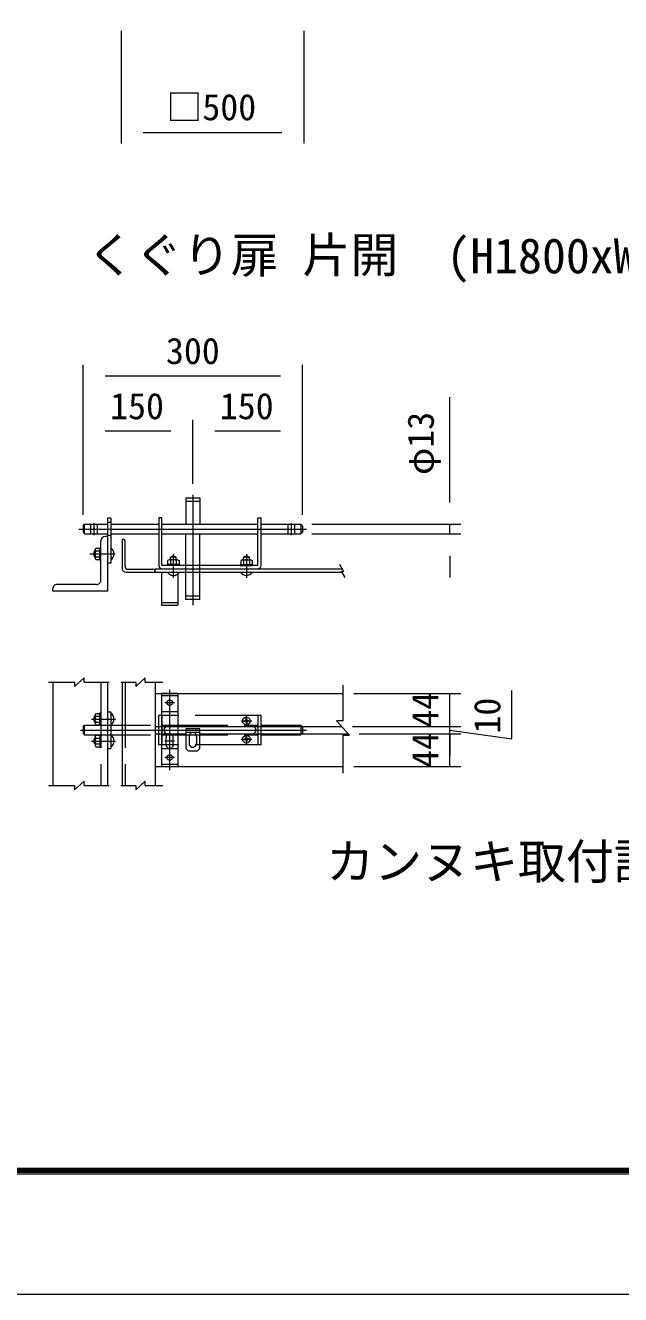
# Model space of a CAD drawing. Units: millimetres, scale not verified, with parts at other scales. Extents: x -6300 to 6300, y -4455 to 4455.
# Drawn here: x -3902 to -2274, y -4455 to -982 of the extents above; entities that cross this region are included whole.
import ezdxf
from ezdxf.enums import TextEntityAlignment as Align

# ---------------------------------------------------------------- set-up
doc = ezdxf.new("R2010")
doc.units = ezdxf.units.MM
doc.header["$LTSCALE"] = 30
doc.linetypes.add('DASHED', pattern=[7.5, 6, -1.5])
doc.linetypes.add('USER1', pattern=[50.8, 31.75, -6.35, 6.35, -6.35])
for name, color, linetype, lineweight in [('0-0_D-TTL', 7, 'Continuous', 9), ('0-2_D-STR3', 3, 'Continuous', 13), ('0-3_D-STR-DIM', 7, 'Continuous', 9), ('0-4_D-STR1', 1, 'Continuous', 18), ('0-7_D-BMK', 2, 'USER1', 13)]:
    doc.layers.add(name, color=color, linetype=linetype, lineweight=lineweight)
doc.layers.add('0-1_D-TTL-TXT', color=7, linetype='Continuous')
doc.styles.add('ＭＳ ゴシック', font='')
doc.styles.get('ＭＳ ゴシック').set_extended_font_data('MS Gothic')

msp = doc.modelspace()

# ---------------------------------------------------------------- linework, layer by layer
at = {"layer": '0-0_D-TTL', "color": 2, "lineweight": 18}
msp.add_lwpolyline([(-6300, 4455), (6300, 4455), (6300, -4455), (-6300, -4455)], close=True, dxfattribs=at)
at = {"layer": '0-0_D-TTL'}
for points in [[(-5895, 4125), (5895, 4125), (5895, -4125), (-5895, -4125)], [(-5891.25, 4121.25), (5891.25, 4121.25), (5891.25, -4121.25), (-5891.25, -4121.25)], [(-5887.5, 4117.5), (5887.5, 4117.5), (5887.5, -4117.5), (-5887.5, -4117.5)], [(-5883.75, 4113.75), (5883.75, 4113.75), (5883.75, -4113.75), (-5883.75, -4113.75)], [(-5880, 4110), (5880, 4110), (5880, -4110), (-5880, -4110)]]:
    msp.add_lwpolyline(points, close=True, dxfattribs=at)
at = {"layer": '0-2_D-STR3'}
for p, q in [((-3463.6, -2274.89), (-3463.6, -2346.89)), ((-3463.6, -2274.89), (-3425.6, -2274.89)), ((-3425.6, -2274.89), (-3425.6, -2346.89)), ((-3744.6, -2350.89), (-3740.6, -2346.89)), ((-3744.6, -2350.89), (-3744.6, -2368.89)), ((-3740.6, -2372.89), (-3740.6, -2346.89)), ((-3740.6, -2346.89), (-3677.76, -2346.89)), ((-3677.76, -2329.89), (-3677.76, -2452.89)), ((-3668.76, -2329.89), (-3677.76, -2329.89)), ((-3668.76, -2329.89), (-3668.76, -2452.89)), ((-3668.76, -2346.89), (-3537.76, -2346.89)), ((-3537.76, -2328.89), (-3537.76, -2458.89)), ((-3528.76, -2328.89), (-3537.76, -2328.89)), ((-3528.76, -2458.89), (-3528.76, -2328.89)), ((-3528.76, -2346.89), (-3266.76, -2346.89)), ((-3266.76, -2458.89), (-3266.76, -2328.89)), ((-3266.76, -2328.89), (-3257.76, -2328.89)), ((-3257.76, -2458.89), (-3257.76, -2328.89)), ((-3257.76, -2346.89), (-3148.6, -2346.89)), ((-3148.6, -2346.89), (-3148.6, -2372.89)), ((-3148.6, -2346.89), (-3144.6, -2350.89)), ((-3144.6, -2350.89), (-3144.6, -2368.89)), ((-3744.6, -2368.89), (-3740.6, -2372.89)), ((-3740.6, -2372.89), (-3677.76, -2372.89)), ((-3668.76, -2372.89), (-3537.76, -2372.89)), ((-3528.76, -2372.89), (-3266.76, -2372.89)), ((-3463.6, -2459.89), (-3463.6, -2372.89)), ((-3425.6, -2459.89), (-3425.6, -2372.89)), ((-3257.76, -2372.89), (-3148.6, -2372.89)), ((-3144.6, -2368.89), (-3148.6, -2372.89)), ((-3713.16, -2435.89), (-3713.16, -2419.89)), ((-3711.76, -2419.89), (-3713.16, -2419.89)), ((-3711.76, -2439.65), (-3711.76, -2416.13)), ((-3709.5, -2419.89), (-3698.96, -2419.89)), ((-3698.96, -2411.09), (-3695.76, -2411.09)), ((-3698.96, -2444.69), (-3698.96, -2411.09)), ((-3695.76, -2444.69), (-3695.76, -2411.09)), ((-3711.76, -2435.89), (-3713.16, -2435.89)), ((-3709.5, -2435.89), (-3698.96, -2435.89)), ((-3698.96, -2444.69), (-3695.76, -2444.69)), ((-3668.76, -2452.89), (-3677.76, -2452.89)), ((-3267.76, -2459.89), (-3527.76, -2459.89)), ((-3514.56, -2456.69), (-3514.56, -2459.89)), ((-3480.96, -2456.69), (-3514.56, -2456.69)), ((-3480.96, -2459.89), (-3514.56, -2459.89)), ((-3509.52, -2443.89), (-3513.44, -2446.15)), ((-3513.44, -2446.15), (-3513.44, -2456.69)), ((-3486, -2443.89), (-3509.52, -2443.89)), ((-3505.76, -2443.89), (-3505.76, -2436.49)), ((-3489.76, -2436.49), (-3505.76, -2436.49)), ((-3505.76, -2446.15), (-3505.76, -2456.69)), ((-3489.76, -2443.89), (-3489.76, -2436.49)), ((-3489.76, -2446.15), (-3489.76, -2456.69)), ((-3486, -2443.89), (-3482.08, -2446.15)), ((-3482.08, -2446.15), (-3482.08, -2456.69)), ((-3480.96, -2456.69), (-3480.96, -2459.89)), ((-3314.56, -2456.69), (-3280.96, -2456.69)), ((-3305.76, -2443.89), (-3305.76, -2436.49)), ((-3305.76, -2436.49), (-3289.76, -2436.49)), ((-3305.76, -2446.15), (-3305.76, -2456.69)), ((-3289.76, -2443.89), (-3289.76, -2436.49)), ((-3289.76, -2446.15), (-3289.76, -2456.69)), ((-3280.96, -2456.69), (-3280.96, -2459.89)), ((-3529.76, -2477.89), (-3529.76, -2567.89)), ((-3485.76, -2477.89), (-3485.76, -2567.89)), ((-3463.6, -2552.89), (-3463.6, -2477.89)), ((-3425.6, -2552.89), (-3425.6, -2477.89)), ((-3529.76, -2567.89), (-3485.76, -2567.89)), ((-3425.6, -2552.89), (-3463.6, -2552.89)), ((-3485.76, -2810.06), (-3529.76, -2810.06)), ((-3529.76, -2810.06), (-3529.76, -3010.06)), ((-3485.76, -2810.06), (-3485.76, -3010.06)), ((-3677.76, -2860.06), (-3668.76, -2860.06)), ((-3668.76, -2860.06), (-3668.76, -2960.06)), ((-3299.48, -2883.25), (-3298.54, -2881.4)), ((-3296.97, -2881.4), (-3297.02, -2878.36)), ((-3296.02, -2883.25), (-3296.97, -2881.4)), ((-3425.6, -2960.76), (-3425.6, -2906.76)), ((-3304.45, -2884.32), (-3301.36, -2884.27)), ((-3304.45, -2885.84), (-3304.45, -2884.32)), ((-3304.45, -2885.79), (-3301.36, -2885.84)), ((-3299.52, -2883.29), (-3301.36, -2884.27)), ((-3299.52, -2886.82), (-3301.36, -2885.84)), ((-3299.48, -2886.86), (-3298.54, -2888.71)), ((-3298.54, -2888.71), (-3298.49, -2891.76)), ((-3298.49, -2891.76), (-3297.02, -2891.76)), ((-3298.49, -2891.76), (-3297.02, -2891.76)), ((-3296.97, -2888.71), (-3297.02, -2891.76)), ((-3296.02, -2886.86), (-3296.97, -2888.71)), ((-3295.99, -2883.29), (-3294.15, -2884.27)), ((-3295.99, -2886.82), (-3294.15, -2885.84)), ((-3291.05, -2884.32), (-3294.15, -2884.27)), ((-3291.05, -2885.79), (-3294.15, -2885.84)), ((-3291.05, -2885.79), (-3291.05, -2884.32)), ((-3547.76, -2920.06), (-3463.6, -2920.06)), ((-3517.76, -2950.06), (-3517.76, -2930.06)), ((-3497.76, -2950.06), (-3497.76, -2930.06)), ((-3454.6, -2926.76), (-3454.6, -2946.76)), ((-3434.6, -2926.76), (-3434.6, -2946.76)), ((-3304.45, -2934.32), (-3301.36, -2934.27)), ((-3304.45, -2935.84), (-3304.45, -2934.32)), ((-3304.45, -2935.79), (-3301.36, -2935.84)), ((-3299.52, -2933.29), (-3301.36, -2934.27)), ((-3299.52, -2936.82), (-3301.36, -2935.84)), ((-3299.48, -2933.25), (-3298.54, -2931.4)), ((-3299.48, -2936.86), (-3298.54, -2938.71)), ((-3298.54, -2938.71), (-3298.49, -2941.76)), ((-3298.49, -2941.76), (-3297.02, -2941.76)), ((-3298.49, -2941.76), (-3297.02, -2941.76)), ((-3296.97, -2931.4), (-3297.02, -2928.36)), ((-3296.97, -2938.71), (-3297.02, -2941.76)), ((-3296.02, -2933.25), (-3296.97, -2931.4)), ((-3296.02, -2936.86), (-3296.97, -2938.71)), ((-3295.99, -2933.29), (-3294.15, -2934.27)), ((-3295.99, -2936.82), (-3294.15, -2935.84)), ((-3291.05, -2934.32), (-3294.15, -2934.27)), ((-3291.05, -2935.79), (-3294.15, -2935.84)), ((-3291.05, -2935.79), (-3291.05, -2934.32)), ((-3463.6, -2960.76), (-3457.6, -2966.76)), ((-3457.6, -2966.76), (-3431.6, -2966.76)), ((-3431.6, -2966.76), (-3425.6, -2960.76)), ((-3529.76, -3010.06), (-3485.76, -3010.06))]:
    msp.add_line(p, q, dxfattribs=at)
at = {"layer": '0-2_D-STR3', "linetype": 'DASHED'}
for p, q in [((-3463.6, -2283.89), (-3425.6, -2283.89)), ((-3723.6, -2372.89), (-3723.6, -2346.89)), ((-3705.6, -2372.89), (-3705.6, -2346.89)), ((-3668.76, -2341.89), (-3677.76, -2341.89)), ((-3183.6, -2372.89), (-3183.6, -2346.89)), ((-3165.6, -2372.89), (-3165.6, -2346.89)), ((-3668.76, -2377.89), (-3677.76, -2377.89)), ((-3463.6, -2477.89), (-3463.6, -2459.89)), ((-3425.6, -2477.89), (-3425.6, -2459.89)), ((-3485.76, -2561.89), (-3529.76, -2561.89)), ((-3425.6, -2543.89), (-3463.6, -2543.89)), ((-3485.76, -2816.06), (-3529.76, -2816.06)), ((-3711.76, -2872.06), (-3713.16, -2872.06)), ((-3713.16, -2888.06), (-3713.16, -2872.06)), ((-3711.76, -2868.3), (-3709.49, -2864.38)), ((-3711.76, -2891.82), (-3711.76, -2868.3)), ((-3709.49, -2864.38), (-3698.96, -2864.38)), ((-3709.49, -2872.06), (-3698.96, -2872.06)), ((-3695.76, -2896.86), (-3695.76, -2863.26)), ((-3537.76, -2950.06), (-3537.76, -2870.06)), ((-3257.76, -2870.06), (-3537.76, -2870.06)), ((-3485.76, -2860.06), (-3529.76, -2860.06)), ((-3528.76, -2870.06), (-3528.76, -2950.06)), ((-3266.76, -2870.06), (-3266.76, -2950.06)), ((-3257.76, -2950.06), (-3257.76, -2870.06)), ((-3744.6, -2901.06), (-3740.6, -2897.06)), ((-3744.6, -2901.06), (-3744.6, -2919.06)), ((-3740.6, -2897.06), (-3537.76, -2897.06)), ((-3740.6, -2923.06), (-3740.6, -2897.06)), ((-3711.76, -2888.06), (-3713.16, -2888.06)), ((-3711.76, -2891.82), (-3709.49, -2895.74)), ((-3709.49, -2888.06), (-3698.96, -2888.06)), ((-3709.49, -2895.74), (-3698.96, -2895.74)), ((-3698.96, -2896.86), (-3695.76, -2896.86)), ((-3528.76, -2897.06), (-3266.76, -2897.06)), ((-3463.6, -2915.76), (-3425.6, -2915.76)), ((-3257.76, -2897.06), (-3148.6, -2897.06)), ((-3148.6, -2897.06), (-3144.6, -2901.06)), ((-3148.6, -2897.06), (-3148.6, -2923.06)), ((-3144.6, -2901.06), (-3144.6, -2919.06)), ((-3744.6, -2919.06), (-3740.6, -2923.06)), ((-3740.6, -2923.06), (-3537.76, -2923.06)), ((-3711.76, -2932.06), (-3713.16, -2932.06)), ((-3713.16, -2932.06), (-3713.16, -2948.06)), ((-3711.76, -2948.06), (-3713.16, -2948.06)), ((-3711.76, -2928.3), (-3711.76, -2951.82)), ((-3709.49, -2932.06), (-3698.96, -2932.06)), ((-3709.49, -2948.06), (-3698.96, -2948.06)), ((-3698.96, -2923.26), (-3695.76, -2923.26)), ((-3698.96, -2923.26), (-3698.96, -2956.86)), ((-3695.76, -2923.26), (-3695.76, -2956.86)), ((-3257.76, -2950.06), (-3537.76, -2950.06)), ((-3528.76, -2923.06), (-3266.76, -2923.06)), ((-3257.76, -2923.06), (-3148.6, -2923.06)), ((-3144.6, -2919.06), (-3148.6, -2923.06)), ((-3698.96, -2956.86), (-3695.76, -2956.86)), ((-3529.76, -2960.06), (-3485.76, -2960.06)), ((-3485.76, -3004.06), (-3529.76, -3004.06))]:
    msp.add_line(p, q, dxfattribs=at)
at = {"layer": '0-2_D-STR3'}
for points in [[(-3711.76, -2416.13), (-3709.5, -2412.21), (-3698.96, -2412.21)], [(-3711.76, -2439.65), (-3709.5, -2443.57), (-3698.96, -2443.57)], [(-3314.56, -2456.69), (-3314.56, -2459.89), (-3280.96, -2459.89)], [(-3309.52, -2443.89), (-3313.44, -2446.15), (-3313.44, -2456.69)], [(-3309.52, -2443.89), (-3286, -2443.89), (-3282.08, -2446.15), (-3282.08, -2456.69)], [(-3677.76, -2860.06), (-3677.76, -2960.06), (-3668.76, -2960.06)], [(-3298.54, -2881.4), (-3298.49, -2878.36), (-3297.02, -2878.36)], [(-3425.6, -2906.76), (-3463.6, -2906.76), (-3463.6, -2960.76)], [(-3298.54, -2931.4), (-3298.49, -2928.36), (-3297.02, -2928.36)]]:
    msp.add_lwpolyline(points, dxfattribs=at)
at = {"layer": '0-2_D-STR3', "linetype": 'DASHED'}
for points in [[(-3698.96, -2896.86), (-3698.96, -2863.26), (-3695.76, -2863.26)], [(-3711.76, -2928.3), (-3709.49, -2924.38), (-3698.96, -2924.38)], [(-3711.76, -2951.82), (-3709.49, -2955.74), (-3698.96, -2955.74)]]:
    msp.add_lwpolyline(points, dxfattribs=at)
for centre in [(-3507.76, -2835.06), (-3507.76, -2985.06)]:
    msp.add_circle(centre, 7.5, dxfattribs=at)
at = {"layer": '0-2_D-STR3'}
for centre in [(-3297.75, -2885.06), (-3297.75, -2935.06)]:
    msp.add_circle(centre, 10.5, dxfattribs=at)
for centre, radius, start, end in [((-3699.3, -2427.89), 16, 150, 210), ((-3707.84, -2416.33), 3.92, 177.032, 245.05701), ((-3696.49, -2427.89), 15.27, 148.40741, 211.59259), ((-3678.23, -2427.89), 18.83, 300.21596, 59.78404), ((-3707.84, -2439.44), 3.92, 114.94299, 182.968), ((-3527.76, -2458.89), 10, 180.00001, 270), ((-3527.76, -2458.89), 1, 180.00001, 270), ((-3509.32, -2447.81), 3.92, 24.94299, 92.968), ((-3497.76, -2450.34), 16, 60, 120), ((-3497.76, -2459.16), 15.27, 58.40741, 121.59259), ((-3486.2, -2447.81), 3.92, 87.032, 155.05701), ((-3309.32, -2447.81), 3.92, 24.94299, 92.968), ((-3297.76, -2450.34), 16, 60, 120), ((-3297.76, -2459.16), 15.27, 58.40741, 121.59259), ((-3286.2, -2447.81), 3.92, 87.032, 155.05701), ((-3267.76, -2458.89), 10, 270, 0.00001), ((-3267.76, -2458.89), 1, 270, 0.00001), ((-3497.76, -2468.41), 18.83, 309.5908, 329.78404), ((-3297.76, -2468.41), 18.83, 210.21596, 329.78404), ((-3678.23, -2880.06), 18.83, 300.21596, 59.78404), ((-3513.76, -2910.06), 10, 90.00001, 269.99932), ((-3444.6, -2926.76), 10, 359.99999, 179.99999), ((-3281.76, -2910.06), 10, 270.00071, 90.00002), ((-3678.23, -2940.06), 18.83, 300.21596, 59.78404), ((-3507.76, -2930.06), 10, 0.00035, 180.00001), ((-3507.76, -2950.06), 10, 180.00002, 0.00001), ((-3444.6, -2946.76), 10, 179.99999, 0)]:
    msp.add_arc(centre, radius, start, end, dxfattribs=at)
at = {"layer": '0-2_D-STR3', "linetype": 'DASHED'}
for centre, radius, start, end in [((-3497.76, -2468.41), 18.83, 210.21596, 309.5908), ((-3699.3, -2880.06), 16, 150, 210), ((-3707.84, -2868.5), 3.92, 177.032, 245.05701), ((-3696.49, -2880.06), 15.27, 148.40741, 211.59259), ((-3707.84, -2891.61), 3.92, 114.94299, 182.968), ((-3699.3, -2940.06), 16, 150, 210), ((-3707.84, -2928.5), 3.92, 177.032, 245.05701), ((-3696.49, -2940.06), 15.27, 148.40741, 211.59259), ((-3707.84, -2951.61), 3.92, 114.94299, 182.968)]:
    msp.add_arc(centre, radius, start, end, dxfattribs=at)
at = {"layer": '0-3_D-STR-DIM'}
for p, q in [((-3640.58, -996.59), (-3640.58, -1304.43)), ((-3140.58, -996.59), (-3140.58, -1304.43)), ((-3580.58, -1274.43), (-3200.58, -1274.43)), ((-3744.6, -2320.89), (-3744.6, -1910.21)), ((-3144.6, -2320.89), (-3144.6, -1910.21)), ((-3684.6, -1940.21), (-3204.6, -1940.21)), ((-2741.34, -2286.89), (-2741.34, -1998.76)), ((-3744.6, -2320.89), (-3744.6, -2061.12)), ((-3444.6, -2236.51), (-3444.6, -2061.12)), ((-3444.6, -2236.51), (-3444.6, -2061.12)), ((-3144.6, -2320.89), (-3144.6, -2061.12)), ((-3684.6, -2091.12), (-3504.6, -2091.12)), ((-3384.6, -2091.12), (-3204.6, -2091.12)), ((-3118.6, -2346.89), (-2711.34, -2346.89)), ((-2741.34, -2372.89), (-2741.34, -2346.89)), ((-3118.6, -2372.89), (-2711.34, -2372.89)), ((-3043.36, -2456.13), (-3032.12, -2476.16)), ((-2741.34, -2432.89), (-2741.34, -2492.89)), ((-3038.28, -2475.09), (-3032.12, -2476.16)), ((-3038.28, -2475.09), (-3028.46, -2492.59)), ((-3033.62, -2885), (-3033.62, -2786.89)), ((-3003.62, -2810.06), (-2711.34, -2810.06)), ((-2741.34, -2900.06), (-2741.34, -2810.06)), ((-2741.34, -2900.06), (-2741.34, -2840.06)), ((-3015.62, -2923.77), (-3051.62, -2885)), ((-3033.62, -2885), (-3051.62, -2885)), ((-3007.64, -2900.06), (-2711.34, -2900.06)), ((-3007.64, -2900.06), (-2711.34, -2900.06)), ((-2741.34, -2920.06), (-2741.34, -2900.06)), ((-2741.34, -2920.06), (-2741.34, -2900.06)), ((-3033.62, -3027.64), (-3033.62, -2923.77)), ((-3033.62, -2923.77), (-3015.62, -2923.77)), ((-2989.07, -2920.06), (-2711.34, -2920.06)), ((-2989.07, -2920.06), (-2711.34, -2920.06)), ((-2741.34, -3010.06), (-2741.34, -2920.06)), ((-2741.34, -2920.06), (-2741.34, -2980.06)), ((-3003.62, -3010.06), (-2711.34, -3010.06))]:
    msp.add_line(p, q, dxfattribs=at)
msp.add_lwpolyline([(-2741.34, -2910.06), (-2571.62, -2934.06), (-2571.62, -2801.92)], dxfattribs=at)
at = {"layer": '0-4_D-STR1'}
for p, q in [((-3695.76, -2499.89), (-3695.76, -2391.89)), ((-3677.76, -2379.89), (-3683.76, -2379.89)), ((-3677.76, -2379.89), (-3677.76, -2529.89)), ((-3637.76, -2387.89), (-3637.76, -2467.89)), ((-3637.76, -2387.89), (-3635.76, -2387.89)), ((-3629.76, -2461.89), (-3629.76, -2393.89)), ((-3627.76, -2477.89), (-3547.76, -2477.89)), ((-3621.76, -2469.89), (-3553.76, -2469.89)), ((-3547.76, -2477.89), (-3547.76, -2468.89)), ((-3547.76, -2468.89), (-3036.2, -2468.89)), ((-3547.76, -2468.89), (-3036.71, -2468.89)), ((-3547.76, -2477.89), (-3036.71, -2477.89)), ((-3707.76, -2511.89), (-3815.76, -2511.89)), ((-3839.37, -2778.69), (-3767.91, -2778.69)), ((-3827.76, -2778.69), (-3827.76, -3062.02)), ((-3767.91, -2790.69), (-3742.06, -2766.69)), ((-3767.91, -2778.69), (-3767.91, -2790.69)), ((-3742.06, -2778.69), (-3742.06, -2766.69)), ((-3742.06, -2778.69), (-3673.1, -2778.69)), ((-3677.76, -2778.69), (-3677.76, -3062.02)), ((-3641.56, -2778.69), (-3600.3, -2778.69)), ((-3637.76, -2778.69), (-3637.76, -3062.02)), ((-3600.3, -2790.69), (-3574.45, -2766.69)), ((-3600.3, -2778.69), (-3600.3, -2790.69)), ((-3574.45, -2778.69), (-3574.45, -2766.69)), ((-3574.45, -2778.69), (-3526.76, -2778.69)), ((-3547.76, -2778.69), (-3547.76, -3062.02)), ((-3547.76, -2810.06), (-3033.62, -2810.06)), ((-3547.76, -2900.06), (-3037.64, -2900.06)), ((-3425.6, -2920.06), (-3019.07, -2920.06)), ((-3547.76, -3010.06), (-3033.62, -3010.06)), ((-3767.91, -3074.02), (-3742.06, -3050.02)), ((-3742.06, -3062.02), (-3742.06, -3050.02)), ((-3600.3, -3074.02), (-3574.45, -3050.02)), ((-3574.45, -3062.02), (-3574.45, -3050.02)), ((-3839.37, -3062.02), (-3767.91, -3062.02)), ((-3767.91, -3062.02), (-3767.91, -3074.02)), ((-3742.06, -3062.02), (-3673.1, -3062.02)), ((-3641.56, -3062.02), (-3600.3, -3062.02)), ((-3600.3, -3062.02), (-3600.3, -3074.02)), ((-3574.45, -3062.02), (-3526.76, -3062.02))]:
    msp.add_line(p, q, dxfattribs=at)
at = {"layer": '0-4_D-STR1', "linetype": 'DASHED'}
for p, q in [((-3695.76, -2778.69), (-3695.76, -3062.02)), ((-3629.76, -2778.69), (-3629.76, -3062.02))]:
    msp.add_line(p, q, dxfattribs=at)
at = {"layer": '0-4_D-STR1'}
msp.add_lwpolyline([(-3677.76, -2529.89), (-3827.76, -2529.89), (-3827.76, -2523.89)], dxfattribs=at)
for centre, radius, start, end in [((-3683.76, -2391.89), 12, 90.0005, 180.0005), ((-3635.76, -2393.89), 6, 0, 90), ((-3621.76, -2461.89), 8, 180.00001, 270.00011), ((-3707.76, -2499.89), 12, 269.99992, 359.99999), ((-3627.76, -2467.89), 10, 180, 270), ((-3553.76, -2475.89), 6, 0, 90.00011), ((-3815.76, -2523.89), 12, 89.99994, 180)]:
    msp.add_arc(centre, radius, start, end, dxfattribs=at)
at = {"layer": '0-7_D-BMK'}
for p, q in [((-3444.6, -2266.51), (-3444.6, -2567.99)), ((-3756.37, -2359.89), (-3133.95, -2359.89)), ((-3714.6, -2376.38), (-3714.6, -2343.4)), ((-3174.6, -2376.38), (-3174.6, -2343.4)), ((-3725.87, -2427.89), (-3656.92, -2427.89)), ((-3497.76, -2428.59), (-3497.76, -2493.58)), ((-3297.76, -2428.59), (-3297.76, -2493.58)), ((-3507.76, -3019.94), (-3507.76, -2800.17)), ((-3494.51, -2835.06), (-3521.01, -2835.06)), ((-3721.77, -2880.06), (-3656.2, -2880.06)), ((-3297.75, -2899.94), (-3297.75, -2870.18)), ((-3751.45, -2910.06), (-3133.95, -2910.06)), ((-3312.63, -2885.06), (-3282.87, -2885.06)), ((-3721.77, -2940.06), (-3656.2, -2940.06)), ((-3494.28, -2940.06), (-3521.23, -2940.06)), ((-3312.63, -2935.06), (-3282.87, -2935.06)), ((-3297.75, -2949.94), (-3297.75, -2920.18)), ((-3494.51, -2985.06), (-3521.01, -2985.06))]:
    msp.add_line(p, q, dxfattribs=at)

# ---------------------------------------------------------------- texts
at = {"layer": '0-1_D-TTL-TXT', "style": 'ＭＳ ゴシック'}
for s, p in [('くぐり扉 片開', (-3734.32, -1686.91)), ('(H1800xW1000)', (-2750.97, -1688.91)), ('カンヌキ取付詳細図', (-3079.59, -3346.59))]:
    msp.add_text(s, height=96.11, dxfattribs=at).set_placement(p, align=Align.BOTTOM_LEFT)
at = {"layer": '0-3_D-STR-DIM', "style": 'ＭＳ ゴシック'}
for s, p in [('□500', (-3516.8, -1262.79)), ('300', (-3517.91, -1930.09)), ('150', (-3670.57, -2080.99)), ('150', (-3370.57, -2080.99))]:
    msp.add_text(s, height=72.14, dxfattribs=at).set_placement(p, align=Align.BOTTOM_LEFT)
for s, p in [('φ13', (-2763.62, -2211.98)), ('44', (-2751.46, -2903.62)), ('10', (-2581.74, -2919.59)), ('44', (-2751.46, -3013.62))]:
    msp.add_text(s, height=72.14, rotation=90, dxfattribs=at).set_placement(p, align=Align.BOTTOM_LEFT)

doc.saveas('drawing.dxf')
